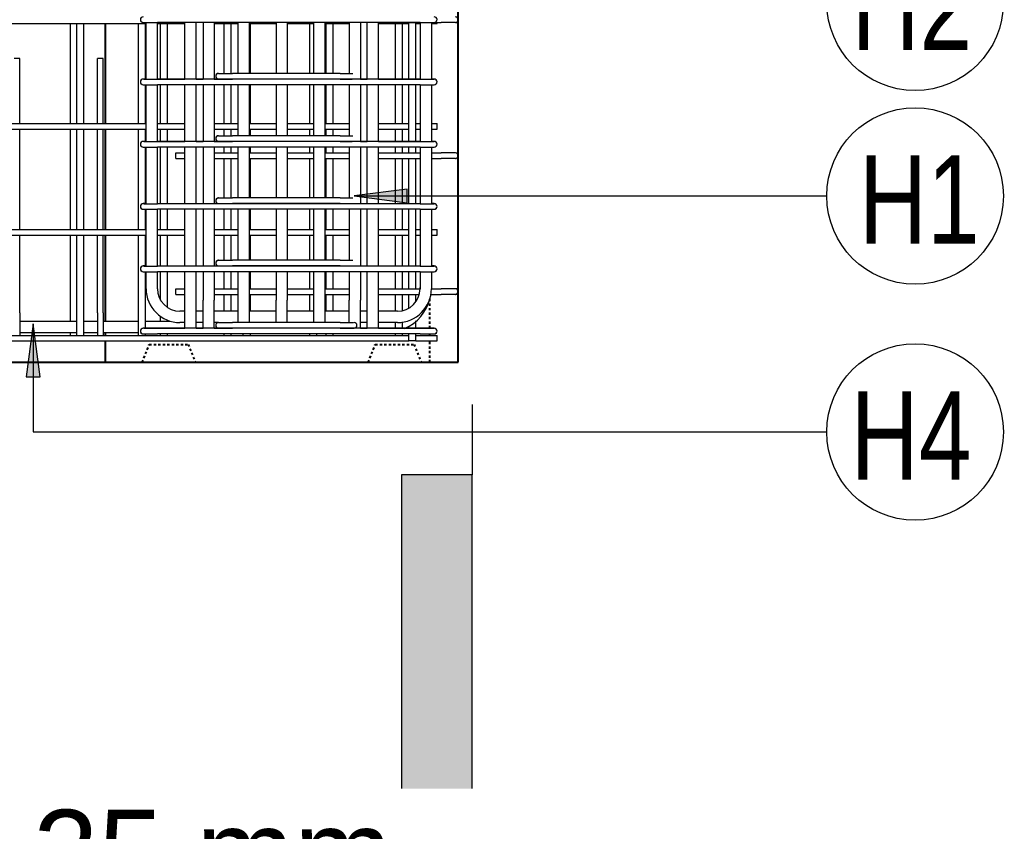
# Model space of a CAD drawing. Header units: millimetres. Extents: x -8986 to 3673, y -4076 to 6190.
# Drawn here: x -5610 to -4217, y -2060 to -910 of the extents above; entities that cross this region are included whole.
import ezdxf

# ---------------------------------------------------------------- set-up
doc = ezdxf.new("R2010")
doc.units = ezdxf.units.MM
doc.linetypes.add('Dash', pattern=[6.36, 3.18, -3.18])
for name, color, linetype, lineweight in [('A-WALL', 113, 'Continuous', 25), ('A-WALL-HDLN', 110, 'Dash', 25), ('G-ANNO-SYMB', 111, 'Continuous', 9), ('S-RBAR', 171, 'Continuous', 18), ('S-RBAR-IDEN', 171, 'Continuous', 9)]:
    doc.layers.add(name, color=color, linetype=linetype, lineweight=lineweight)
doc.styles.add('Arial_1', font='arial.ttf', dxfattribs={"height": 119.0625})
doc.styles.add('Nirmala UI Semilight', font='NirmalaS.ttf', dxfattribs={"width": 0.8, "height": 125})

# ---------------------------------------------------------------- blocks, each defined once
blk = doc.blocks.new('Detail View - M_Section Tail - Filled Horizontal-14034-Elevation Front 1')
at = {"layer": 'G-ANNO-SYMB'}
blk.add_hatch(color=256, dxfattribs=at).paths.add_polyline_path([(-6652.6, 3622.1), (-6652.6, 3722.1), (-7102.6, 3722.1), (-7102.6, 3622.1)])
for p, q in [((-7102.6, 3622.1), (-7102.6, 3722.1)), ((-7102.6, 3722.1), (-6652.6, 3722.1)), ((-6652.6, 3722.1), (-6652.6, 3622.1)), ((-6652.6, 3622.1), (-7102.6, 3622.1))]:
    blk.add_line(p, q, dxfattribs=at)
blk = doc.blocks.new('M_Rebar Tag_rfa MARK - ARROW-794226-Elevation Front 1')
at = {"layer": 'S-RBAR-IDEN'}
blk.add_circle((-4341.9, 4689.8), 125, dxfattribs=at)

msp = doc.modelspace()

# ---------------------------------------------------------------- hatches: boundary and pattern name
at = {"layer": 'S-RBAR-IDEN'}
for points in [[(-5136.3, -1159.6), (-5061.3, -1169.5), (-5061.3, -1149.7)], [(-5590.6, -1340.8), (-5600.5, -1415.8), (-5580.7, -1415.8)]]:
    msp.add_hatch(color=256, dxfattribs=at).paths.add_polyline_path(points)

# ---------------------------------------------------------------- linework, layer by layer
at = {"layer": 'A-WALL'}
for p, q in [((-4988.8, -1395), (-4988.8, 3660)), ((-5488.8, -915.1), (-5488.8, -1057.1)), ((-5488.8, -1065.1), (-5488.8, -1207)), ((-5488.8, -1215), (-5488.8, -1336.8)), ((-5488.8, -1352.8), (-5488.8, -1357)), ((-5488.8, -1365.1), (-5488.8, -1395)), ((-6463.8, -1395), (-4988.8, -1395))]:
    msp.add_line(p, q, dxfattribs=at)
at = {"layer": 'A-WALL-HDLN'}
for p, q in [((-5028.8, -1346.9), (-5028.8, -1304.5)), ((-5028.8, -1357), (-5028.8, -1355)), ((-5436.2, -1395), (-5426.2, -1370)), ((-5426.2, -1370), (-5371.2, -1370)), ((-5371.2, -1370), (-5361.2, -1395)), ((-5116.2, -1395), (-5106.2, -1370)), ((-5106.2, -1370), (-5051.2, -1370)), ((-5051.2, -1370), (-5041.2, -1395)), ((-5028.8, -1395), (-5028.8, -1365.1))]:
    msp.add_line(p, q, dxfattribs=at)
at = {"layer": 'G-ANNO-SYMB'}
msp.add_line((-4968.9, -1455.1), (-4968.9, -1554.8), dxfattribs=at)
at = {"layer": 'S-RBAR'}
for p, q in [((-6212, -915.1), (-5431, -915.1)), ((-5537.6, -1057.1), (-5537.6, -915.1)), ((-5528.8, -1057.1), (-5528.8, -915.1)), ((-5518.8, -1057.1), (-5518.8, -915.1)), ((-5441.7, -1057.1), (-5441.7, -915.1)), ((-5434.8, -913.8), (-5430.1, -913.8)), ((-5431.7, -993.9), (-5431.7, -915.1)), ((-5430.8, -994), (-5430.8, -913.8)), ((-5430.2, -913.8), (-5427.6, -913.8)), ((-5427.7, -913.8), (-5414.8, -913.8)), ((-5042.8, -913.8), (-5414.8, -913.8)), ((-5414.8, -994), (-5414.8, -913.8)), ((-5414.8, -915.1), (-5375.8, -915.1)), ((-5410.3, -993.9), (-5410.3, -915.1)), ((-5400.3, -993.9), (-5400.3, -915.1)), ((-5388.8, -914), (-5375.8, -914)), ((-5375.8, -994), (-5375.8, -913.8)), ((-5359.8, -994), (-5359.8, -913.8)), ((-5350.2, -913.8), (-5350.2, -994)), ((-5334.2, -913.8), (-5334.2, -994)), ((-5334.2, -914), (-5300.2, -914)), ((-5334.2, -915.1), (-5300.2, -915.1)), ((-5320.3, -985.9), (-5320.3, -915.1)), ((-5310.3, -985.9), (-5310.3, -915.1)), ((-5300.2, -985.9), (-5300.2, -913.8)), ((-5284.2, -985.9), (-5284.2, -913.8)), ((-5284.2, -914), (-5246.8, -914)), ((-5284.2, -915.1), (-5246.8, -915.1)), ((-5283.1, -985.9), (-5283.1, -915.1)), ((-5246.8, -913.8), (-5246.8, -985.9)), ((-5230.8, -913.8), (-5230.8, -985.9)), ((-5230.8, -914), (-5193.4, -914)), ((-5230.8, -915.1), (-5193.4, -915.1)), ((-5198.9, -985.9), (-5198.9, -915.1)), ((-5193.4, -985.9), (-5193.4, -913.8)), ((-5177.4, -985.9), (-5177.4, -913.8)), ((-5177.4, -914), (-5143.4, -914)), ((-5177.4, -915.1), (-5143.4, -915.1)), ((-5175.8, -985.9), (-5175.8, -915.1)), ((-5165.8, -985.9), (-5165.8, -915.1)), ((-5143.4, -913.8), (-5143.4, -985.9)), ((-5127.4, -913.8), (-5127.4, -994)), ((-5117.8, -994), (-5117.8, -913.8)), ((-5101.8, -994), (-5101.8, -913.8)), ((-5101.8, -914), (-5042.8, -914)), ((-5101.8, -915.1), (-5058.8, -915.1)), ((-5077.5, -993.9), (-5077.5, -915.1)), ((-5067.5, -993.9), (-5067.5, -915.1)), ((-5058.8, -915.1), (-5058.8, -914)), ((-5058.6, -993.9), (-5058.6, -914)), ((-5048.6, -993.9), (-5048.6, -914)), ((-5048.6, -915.1), (-5042.8, -915.1)), ((-5042.8, -913.8), (-5022.8, -913.8)), ((-5042.8, -913.8), (-5042.8, -994)), ((-5026.8, -913.8), (-5026.8, -994)), ((-5026.8, -914), (-5012.8, -914)), ((-5026.8, -915.1), (-5018.8, -915.1)), ((-5018.8, -915.1), (-5018.8, -914)), ((-4992.8, -914), (-5012.8, -914)), ((-5609.8, -965), (-5617.8, -965)), ((-5609.8, -1057.1), (-5609.8, -965)), ((-5491.6, -965), (-5499.6, -965)), ((-5499.6, -1057.1), (-5499.6, -965)), ((-5491.6, -1057.1), (-5491.6, -965)), ((-5328.2, -985.9), (-5308.2, -985.9)), ((-5156.2, -985.9), (-5308.2, -985.9)), ((-5156.2, -985.9), (-5142.1, -985.9)), ((-5142.1, -985.9), (-5138, -985.9)), ((-5431.2, -993.9), (-5434.8, -993.9)), ((-5434.8, -994), (-5434.7, -994)), ((-5434.8, -1002), (-5430.1, -1002)), ((-5434.1, -994), (-5428.9, -994)), ((-5431.7, -1057.1), (-5431.7, -1002)), ((-5430.8, -1082.3), (-5430.8, -1002)), ((-5430.2, -1002), (-5427.6, -1002)), ((-5428.9, -994), (-5414.8, -994)), ((-5427.7, -1002), (-5414.8, -1002)), ((-5414.8, -993.9), (-5375.8, -993.9)), ((-5042.8, -994), (-5414.8, -994)), ((-5042.8, -1002), (-5414.8, -1002)), ((-5414.8, -1082.3), (-5414.8, -1002)), ((-5410.3, -1057.1), (-5410.3, -1002)), ((-5400.3, -1057.1), (-5400.3, -1002)), ((-5375.8, -1082.3), (-5375.8, -1002)), ((-5359.8, -993.9), (-5350.2, -993.9)), ((-5359.8, -1082.3), (-5359.8, -1002)), ((-5350.2, -1002), (-5350.2, -1082.3)), ((-5334.2, -993.9), (-5328.2, -993.9)), ((-5334.2, -1002), (-5334.2, -1082.3)), ((-5328.2, -993.9), (-5308.2, -993.9)), ((-5320.3, -1057.1), (-5320.3, -1002)), ((-5310.3, -1057.1), (-5310.3, -1002)), ((-5156.2, -993.9), (-5308.2, -993.9)), ((-5300.2, -1074.2), (-5300.2, -1002)), ((-5284.2, -1074.2), (-5284.2, -1002)), ((-5283.1, -1057.1), (-5283.1, -1002)), ((-5246.8, -1002), (-5246.8, -1074.2)), ((-5230.8, -1002), (-5230.8, -1074.2)), ((-5198.9, -1057.1), (-5198.9, -1002)), ((-5193.4, -1074.2), (-5193.4, -1002)), ((-5177.4, -1074.2), (-5177.4, -1002)), ((-5175.8, -1057.1), (-5175.8, -1002)), ((-5165.8, -1057.1), (-5165.8, -1002)), ((-5156.2, -993.9), (-5143.3, -993.9)), ((-5143.4, -993.9), (-5140.8, -993.9)), ((-5143.4, -1002), (-5143.4, -1074.2)), ((-5140.9, -993.9), (-5138.9, -993.9)), ((-5127.4, -993.9), (-5117.8, -993.9)), ((-5127.4, -1002), (-5127.4, -1082.3)), ((-5117.8, -1082.3), (-5117.8, -1002)), ((-5101.8, -993.9), (-5042.8, -993.9)), ((-5101.8, -1082.3), (-5101.8, -1002)), ((-5077.5, -1057.1), (-5077.5, -1002)), ((-5067.5, -1057.1), (-5067.5, -1002)), ((-5058.6, -1082.2), (-5058.6, -1002)), ((-5048.6, -1082.2), (-5048.6, -1002)), ((-5042.8, -994), (-5022.8, -994)), ((-5042.8, -1002), (-5022.8, -1002)), ((-5042.8, -1002), (-5042.8, -1082.3)), ((-5026.8, -1002), (-5026.8, -1082.3)), ((-5022.8, -993.9), (-5026.5, -993.9)), ((-6212, -1057.1), (-5431, -1057.1)), ((-5414.8, -1057.1), (-5375.8, -1057.1)), ((-5334.2, -1057.1), (-5300.2, -1057.1)), ((-5284.2, -1057.1), (-5246.8, -1057.1)), ((-5230.8, -1057.1), (-5193.4, -1057.1)), ((-5177.4, -1057.1), (-5143.4, -1057.1)), ((-5101.8, -1057.1), (-5058.8, -1057.1)), ((-5058.8, -1065.1), (-5058.8, -1057.1)), ((-5048.6, -1057.1), (-5042.8, -1057.1)), ((-5026.8, -1057.1), (-5018.8, -1057.1)), ((-5018.8, -1065.1), (-5018.8, -1057.1)), ((-6212, -1065.1), (-5431, -1065.1)), ((-5609.8, -1207), (-5609.8, -1065.1)), ((-5537.6, -1207), (-5537.6, -1065.1)), ((-5528.8, -1207), (-5528.8, -1065.1)), ((-5518.8, -1207), (-5518.8, -1065.1)), ((-5499.6, -1207), (-5499.6, -1065.1)), ((-5491.6, -1207), (-5491.6, -1065.1)), ((-5441.7, -1207), (-5441.7, -1065.1)), ((-5431.7, -1082.2), (-5431.7, -1065.1)), ((-5414.8, -1065.1), (-5375.8, -1065.1)), ((-5410.3, -1082.2), (-5410.3, -1065.1)), ((-5400.3, -1082.2), (-5400.3, -1065.1)), ((-5334.2, -1065.1), (-5300.2, -1065.1)), ((-5320.3, -1074.2), (-5320.3, -1065.1)), ((-5310.3, -1074.2), (-5310.3, -1065.1)), ((-5284.2, -1065.1), (-5246.8, -1065.1)), ((-5283.1, -1074.2), (-5283.1, -1065.1)), ((-5230.8, -1065.1), (-5193.4, -1065.1)), ((-5198.9, -1074.2), (-5198.9, -1065.1)), ((-5177.4, -1065.1), (-5143.4, -1065.1)), ((-5175.8, -1074.2), (-5175.8, -1065.1)), ((-5165.8, -1074.2), (-5165.8, -1065.1)), ((-5101.8, -1065.1), (-5058.8, -1065.1)), ((-5077.5, -1082.2), (-5077.5, -1065.1)), ((-5067.5, -1082.2), (-5067.5, -1065.1)), ((-5048.6, -1065.1), (-5042.8, -1065.1)), ((-5026.8, -1065.1), (-5018.8, -1065.1)), ((-5431.2, -1082.2), (-5434.8, -1082.2)), ((-5434.8, -1082.3), (-5434.7, -1082.3)), ((-5434.1, -1082.3), (-5428.9, -1082.3)), ((-5428.9, -1082.3), (-5414.8, -1082.3)), ((-5414.8, -1082.2), (-5375.8, -1082.2)), ((-5042.8, -1082.3), (-5414.8, -1082.3)), ((-5359.8, -1082.2), (-5350.2, -1082.2)), ((-5334.2, -1082.2), (-5328.2, -1082.2)), ((-5328.2, -1074.2), (-5308.2, -1074.2)), ((-5328.2, -1082.2), (-5308.2, -1082.2)), ((-5156.2, -1074.2), (-5308.2, -1074.2)), ((-5156.2, -1082.2), (-5308.2, -1082.2)), ((-5156.2, -1074.2), (-5142.1, -1074.2)), ((-5156.2, -1082.2), (-5143.3, -1082.2)), ((-5143.4, -1082.2), (-5140.8, -1082.2)), ((-5142.1, -1074.2), (-5138, -1074.2)), ((-5140.9, -1082.2), (-5138.9, -1082.2)), ((-5127.4, -1082.2), (-5117.8, -1082.2)), ((-5101.8, -1082.2), (-5042.8, -1082.2)), ((-5042.8, -1082.3), (-5022.8, -1082.3)), ((-5022.8, -1082.2), (-5026.5, -1082.2)), ((-5434.8, -1090.3), (-5430.1, -1090.3)), ((-5431.7, -1170.4), (-5431.7, -1090.3)), ((-5430.8, -1170.5), (-5430.8, -1090.3)), ((-5430.2, -1090.3), (-5427.6, -1090.3)), ((-5427.7, -1090.3), (-5414.8, -1090.3)), ((-5042.8, -1090.3), (-5414.8, -1090.3)), ((-5414.8, -1170.5), (-5414.8, -1090.3)), ((-5410.3, -1170.4), (-5410.3, -1090.3)), ((-5400.3, -1170.4), (-5400.3, -1090.3)), ((-5388.8, -1098.5), (-5375.8, -1098.5)), ((-5388.8, -1106.5), (-5388.8, -1098.5)), ((-5375.8, -1170.5), (-5375.8, -1090.3)), ((-5359.8, -1170.5), (-5359.8, -1090.3)), ((-5350.2, -1090.3), (-5350.2, -1170.5)), ((-5334.2, -1090.3), (-5334.2, -1170.5)), ((-5334.2, -1098.5), (-5300.2, -1098.5)), ((-5320.3, -1098.5), (-5320.3, -1090.3)), ((-5310.3, -1098.5), (-5310.3, -1090.3)), ((-5300.2, -1162.4), (-5300.2, -1090.3)), ((-5284.2, -1162.4), (-5284.2, -1090.3)), ((-5284.2, -1098.5), (-5246.8, -1098.5)), ((-5283.1, -1098.5), (-5283.1, -1090.3)), ((-5246.8, -1090.3), (-5246.8, -1162.4)), ((-5230.8, -1090.3), (-5230.8, -1162.4)), ((-5230.8, -1098.5), (-5193.4, -1098.5)), ((-5198.9, -1098.5), (-5198.9, -1090.3)), ((-5193.4, -1162.4), (-5193.4, -1090.3)), ((-5177.4, -1162.4), (-5177.4, -1090.3)), ((-5177.4, -1098.5), (-5143.4, -1098.5)), ((-5175.8, -1098.5), (-5175.8, -1090.3)), ((-5165.8, -1098.5), (-5165.8, -1090.3)), ((-5143.4, -1090.3), (-5143.4, -1162.4)), ((-5127.4, -1090.3), (-5127.4, -1170.5)), ((-5117.8, -1170.5), (-5117.8, -1090.3)), ((-5101.8, -1170.5), (-5101.8, -1090.3)), ((-5101.8, -1098.5), (-5042.8, -1098.5)), ((-5077.5, -1098.5), (-5077.5, -1090.3)), ((-5067.5, -1098.5), (-5067.5, -1090.3)), ((-5058.6, -1098.5), (-5058.6, -1090.3)), ((-5048.6, -1098.5), (-5048.6, -1090.3)), ((-5042.8, -1090.3), (-5022.8, -1090.3)), ((-5042.8, -1090.3), (-5042.8, -1170.5)), ((-5026.8, -1090.3), (-5026.8, -1170.5)), ((-5026.8, -1098.5), (-5012.8, -1098.5)), ((-4992.8, -1098.5), (-5012.8, -1098.5)), ((-5388.8, -1106.5), (-5375.8, -1106.5)), ((-5334.2, -1106.5), (-5300.2, -1106.5)), ((-5320.3, -1162.4), (-5320.3, -1106.5)), ((-5310.3, -1162.4), (-5310.3, -1106.5)), ((-5284.2, -1106.5), (-5246.8, -1106.5)), ((-5283.1, -1162.4), (-5283.1, -1106.5)), ((-5230.8, -1106.5), (-5193.4, -1106.5)), ((-5198.9, -1162.4), (-5198.9, -1106.5)), ((-5177.4, -1106.5), (-5143.4, -1106.5)), ((-5175.8, -1162.4), (-5175.8, -1106.5)), ((-5165.8, -1162.4), (-5165.8, -1106.5)), ((-5101.8, -1106.5), (-5042.8, -1106.5)), ((-5077.5, -1170.4), (-5077.5, -1106.5)), ((-5067.5, -1170.4), (-5067.5, -1106.5)), ((-5058.6, -1170.4), (-5058.6, -1106.5)), ((-5048.6, -1170.4), (-5048.6, -1106.5)), ((-5026.8, -1106.5), (-5012.8, -1106.5)), ((-4992.8, -1106.5), (-5012.8, -1106.5)), ((-5328.2, -1162.4), (-5308.2, -1162.4)), ((-5156.2, -1162.4), (-5308.2, -1162.4)), ((-5156.2, -1162.4), (-5142.1, -1162.4)), ((-5142.1, -1162.4), (-5138, -1162.4)), ((-5431.2, -1170.4), (-5434.8, -1170.4)), ((-5434.8, -1170.5), (-5434.7, -1170.5)), ((-5434.8, -1178.5), (-5430.1, -1178.5)), ((-5434.1, -1170.5), (-5428.9, -1170.5)), ((-5431.7, -1207), (-5431.7, -1178.5)), ((-5430.8, -1258.8), (-5430.8, -1178.5)), ((-5430.2, -1178.5), (-5427.6, -1178.5)), ((-5428.9, -1170.5), (-5414.8, -1170.5)), ((-5427.7, -1178.5), (-5414.8, -1178.5)), ((-5414.8, -1170.4), (-5375.8, -1170.4)), ((-5042.8, -1170.5), (-5414.8, -1170.5)), ((-5042.8, -1178.5), (-5414.8, -1178.5)), ((-5414.8, -1258.8), (-5414.8, -1178.5)), ((-5410.3, -1207), (-5410.3, -1178.5)), ((-5400.3, -1207), (-5400.3, -1178.5)), ((-5375.8, -1258.8), (-5375.8, -1178.5)), ((-5359.8, -1170.4), (-5350.2, -1170.4)), ((-5359.8, -1258.8), (-5359.8, -1178.5)), ((-5350.2, -1178.5), (-5350.2, -1258.8)), ((-5334.2, -1170.4), (-5328.2, -1170.4)), ((-5334.2, -1178.5), (-5334.2, -1258.8)), ((-5328.2, -1170.4), (-5308.2, -1170.4)), ((-5320.3, -1207), (-5320.3, -1178.5)), ((-5310.3, -1207), (-5310.3, -1178.5)), ((-5156.2, -1170.4), (-5308.2, -1170.4)), ((-5300.2, -1250.7), (-5300.2, -1178.5)), ((-5284.2, -1250.7), (-5284.2, -1178.5)), ((-5283.1, -1207), (-5283.1, -1178.5)), ((-5246.8, -1178.5), (-5246.8, -1250.7)), ((-5230.8, -1178.5), (-5230.8, -1250.7)), ((-5198.9, -1207), (-5198.9, -1178.5)), ((-5193.4, -1250.7), (-5193.4, -1178.5)), ((-5177.4, -1250.7), (-5177.4, -1178.5)), ((-5175.8, -1207), (-5175.8, -1178.5)), ((-5165.8, -1207), (-5165.8, -1178.5)), ((-5156.2, -1170.4), (-5143.3, -1170.4)), ((-5143.4, -1170.4), (-5140.8, -1170.4)), ((-5143.4, -1178.5), (-5143.4, -1250.7)), ((-5140.9, -1170.4), (-5138.9, -1170.4)), ((-5127.4, -1170.4), (-5117.8, -1170.4)), ((-5127.4, -1178.5), (-5127.4, -1258.8)), ((-5117.8, -1258.8), (-5117.8, -1178.5)), ((-5101.8, -1170.4), (-5042.8, -1170.4)), ((-5101.8, -1258.8), (-5101.8, -1178.5)), ((-5077.5, -1207), (-5077.5, -1178.5)), ((-5067.5, -1207), (-5067.5, -1178.5)), ((-5058.6, -1258.7), (-5058.6, -1178.5)), ((-5048.6, -1258.7), (-5048.6, -1178.5)), ((-5042.8, -1170.5), (-5022.8, -1170.5)), ((-5042.8, -1178.5), (-5022.8, -1178.5)), ((-5042.8, -1178.5), (-5042.8, -1258.8)), ((-5026.8, -1178.5), (-5026.8, -1258.8)), ((-5022.8, -1170.4), (-5026.5, -1170.4)), ((-6212, -1207), (-5431, -1207)), ((-5414.8, -1207), (-5375.8, -1207)), ((-5334.2, -1207), (-5300.2, -1207)), ((-5284.2, -1207), (-5246.8, -1207)), ((-5230.8, -1207), (-5193.4, -1207)), ((-5177.4, -1207), (-5143.4, -1207)), ((-5101.8, -1207), (-5058.8, -1207)), ((-5058.8, -1215), (-5058.8, -1207)), ((-5048.6, -1207), (-5042.8, -1207)), ((-5026.8, -1207), (-5018.8, -1207)), ((-5018.8, -1215), (-5018.8, -1207)), ((-6212, -1215), (-5431, -1215)), ((-5609.8, -1325), (-5609.8, -1215)), ((-5537.6, -1336.8), (-5537.6, -1215)), ((-5528.8, -1357), (-5528.8, -1215)), ((-5518.8, -1357), (-5518.8, -1215)), ((-5499.6, -1325), (-5499.6, -1215)), ((-5491.6, -1325), (-5491.6, -1215)), ((-5441.7, -1357), (-5441.7, -1215)), ((-5431.7, -1258.7), (-5431.7, -1215)), ((-5414.8, -1215), (-5375.8, -1215)), ((-5410.3, -1258.7), (-5410.3, -1215)), ((-5400.3, -1258.7), (-5400.3, -1215)), ((-5334.2, -1215), (-5300.2, -1215)), ((-5320.3, -1250.7), (-5320.3, -1215)), ((-5310.3, -1250.7), (-5310.3, -1215)), ((-5284.2, -1215), (-5246.8, -1215)), ((-5283.1, -1250.7), (-5283.1, -1215)), ((-5230.8, -1215), (-5193.4, -1215)), ((-5198.9, -1250.7), (-5198.9, -1215)), ((-5177.4, -1215), (-5143.4, -1215)), ((-5175.8, -1250.7), (-5175.8, -1215)), ((-5165.8, -1250.7), (-5165.8, -1215)), ((-5101.8, -1215), (-5058.8, -1215)), ((-5077.5, -1258.7), (-5077.5, -1215)), ((-5067.5, -1258.7), (-5067.5, -1215)), ((-5048.6, -1215), (-5042.8, -1215)), ((-5026.8, -1215), (-5018.8, -1215)), ((-5328.2, -1250.7), (-5308.2, -1250.7)), ((-5156.2, -1250.7), (-5308.2, -1250.7)), ((-5156.2, -1250.7), (-5142.1, -1250.7)), ((-5142.1, -1250.7), (-5138, -1250.7)), ((-5431.2, -1258.7), (-5434.8, -1258.7)), ((-5434.8, -1258.8), (-5434.7, -1258.8)), ((-5434.8, -1266.8), (-5430.1, -1266.8)), ((-5434.1, -1258.8), (-5428.9, -1258.8)), ((-5431.7, -1346.9), (-5431.7, -1266.8)), ((-5430.8, -1290.9), (-5430.8, -1266.8)), ((-5430.2, -1266.8), (-5427.6, -1266.8)), ((-5428.9, -1258.8), (-5414.8, -1258.8)), ((-5427.7, -1266.8), (-5414.8, -1266.8)), ((-5414.8, -1258.7), (-5375.8, -1258.7)), ((-5042.8, -1258.8), (-5414.8, -1258.8)), ((-5042.8, -1266.8), (-5414.8, -1266.8)), ((-5414.8, -1290.9), (-5414.8, -1266.8)), ((-5410.3, -1307.2), (-5410.3, -1266.8)), ((-5400.3, -1317.5), (-5400.3, -1266.8)), ((-5375.8, -1347), (-5375.8, -1266.8)), ((-5359.8, -1258.7), (-5350.2, -1258.7)), ((-5359.8, -1347), (-5359.8, -1266.8)), ((-5350.2, -1266.8), (-5350.2, -1307)), ((-5334.2, -1258.7), (-5328.2, -1258.7)), ((-5334.2, -1266.8), (-5334.2, -1307)), ((-5328.2, -1258.7), (-5308.2, -1258.7)), ((-5320.3, -1291), (-5320.3, -1266.8)), ((-5310.3, -1291), (-5310.3, -1266.8)), ((-5156.2, -1258.7), (-5308.2, -1258.7)), ((-5300.2, -1338.9), (-5300.2, -1266.8)), ((-5284.2, -1338.9), (-5284.2, -1266.8)), ((-5283.1, -1291), (-5283.1, -1266.8)), ((-5246.8, -1266.8), (-5246.8, -1307)), ((-5230.8, -1266.8), (-5230.8, -1307)), ((-5198.9, -1291), (-5198.9, -1266.8)), ((-5193.4, -1338.9), (-5193.4, -1266.8)), ((-5177.4, -1338.9), (-5177.4, -1266.8)), ((-5175.8, -1291), (-5175.8, -1266.8)), ((-5165.8, -1291), (-5165.8, -1266.8)), ((-5156.2, -1258.7), (-5143.3, -1258.7)), ((-5143.4, -1258.7), (-5140.8, -1258.7)), ((-5143.4, -1266.8), (-5143.4, -1307)), ((-5140.9, -1258.7), (-5138.9, -1258.7)), ((-5127.4, -1258.7), (-5117.8, -1258.7)), ((-5127.4, -1266.8), (-5127.4, -1307)), ((-5117.8, -1347), (-5117.8, -1266.8)), ((-5101.8, -1258.7), (-5042.8, -1258.7)), ((-5101.8, -1347), (-5101.8, -1266.8)), ((-5077.5, -1291), (-5077.5, -1266.8)), ((-5067.5, -1291), (-5067.5, -1266.8)), ((-5058.6, -1291), (-5058.6, -1266.8)), ((-5048.6, -1291), (-5048.6, -1266.8)), ((-5042.8, -1258.8), (-5022.8, -1258.8)), ((-5042.8, -1266.8), (-5022.8, -1266.8)), ((-5042.8, -1266.8), (-5042.8, -1290.9)), ((-5026.8, -1266.8), (-5026.8, -1290.9)), ((-5022.8, -1258.7), (-5026.5, -1258.7)), ((-5388.8, -1291), (-5375.8, -1291)), ((-5388.8, -1299), (-5388.8, -1291)), ((-5334.2, -1291), (-5300.2, -1291)), ((-5284.2, -1291), (-5246.8, -1291)), ((-5230.8, -1291), (-5193.4, -1291)), ((-5177.4, -1291), (-5143.4, -1291)), ((-5101.8, -1291), (-5042.7, -1291)), ((-5026.8, -1291), (-5012.8, -1291)), ((-4992.8, -1291), (-5012.8, -1291)), ((-5388.8, -1299), (-5375.8, -1299)), ((-5350.2, -1347), (-5350.2, -1307)), ((-5334.2, -1299), (-5300.2, -1299)), ((-5334.2, -1347), (-5334.2, -1307)), ((-5320.3, -1322.9), (-5320.3, -1299)), ((-5310.3, -1322.9), (-5310.3, -1299)), ((-5284.2, -1299), (-5246.8, -1299)), ((-5283.1, -1322.9), (-5283.1, -1299)), ((-5246.8, -1339.5), (-5246.8, -1307)), ((-5230.8, -1299), (-5193.4, -1299)), ((-5230.8, -1339.5), (-5230.8, -1307)), ((-5198.9, -1322.9), (-5198.9, -1299)), ((-5177.4, -1299), (-5143.4, -1299)), ((-5175.8, -1322.9), (-5175.8, -1299)), ((-5165.8, -1322.9), (-5165.8, -1299)), ((-5143.4, -1339.5), (-5143.4, -1307)), ((-5127.4, -1347), (-5127.4, -1307)), ((-5101.8, -1299), (-5043.9, -1299)), ((-5077.5, -1322.9), (-5077.5, -1299)), ((-5067.5, -1322), (-5067.5, -1299)), ((-5058.6, -1318.5), (-5058.6, -1299)), ((-5048.6, -1308.9), (-5048.6, -1299)), ((-5027.9, -1299), (-5012.8, -1299)), ((-4992.8, -1299), (-5012.8, -1299)), ((-5375.8, -1322.9), (-5382.8, -1322.9)), ((-5350.2, -1322.9), (-5359.8, -1322.9)), ((-5300.2, -1322.9), (-5334.2, -1322.9)), ((-5246.8, -1322.9), (-5284.2, -1322.9)), ((-5193.4, -1322.9), (-5230.8, -1322.9)), ((-5143.4, -1322.9), (-5177.4, -1322.9)), ((-5117.8, -1322.9), (-5127.4, -1322.9)), ((-5074.8, -1322.9), (-5101.8, -1322.9)), ((-5609.8, -1325), (-5609.8, -1357.7)), ((-5609.8, -1336.8), (-5528.8, -1336.8)), ((-5518.8, -1336.8), (-5499.6, -1336.8)), ((-5499.6, -1325), (-5499.6, -1357.7)), ((-5491.6, -1325), (-5491.6, -1357.7)), ((-5491.6, -1336.8), (-5441.7, -1336.8)), ((-5431.7, -1336.8), (-5396.5, -1336.8)), ((-5410.3, -1336.8), (-5410.3, -1329.8)), ((-5400.3, -1336.8), (-5400.3, -1335.2)), ((-5048.6, -1346.9), (-5048.6, -1336.6)), ((-5414.8, -1346.9), (-5434.8, -1346.9)), ((-5434.8, -1347), (-5434.7, -1347)), ((-5434.1, -1347), (-5428.9, -1347)), ((-5428.9, -1347), (-5414.8, -1347)), ((-5414.8, -1346.9), (-5375.8, -1346.9)), ((-5042.8, -1347), (-5414.8, -1347)), ((-5375.8, -1338.9), (-5382.8, -1338.9)), ((-5350.2, -1338.9), (-5359.8, -1338.9)), ((-5359.8, -1346.9), (-5350.2, -1346.9)), ((-5328.2, -1338.9), (-5334.2, -1338.9)), ((-5334.2, -1346.9), (-5328.2, -1346.9)), ((-5328.2, -1338.9), (-5308.2, -1338.9)), ((-5328.2, -1346.9), (-5308.2, -1346.9)), ((-5156.2, -1338.9), (-5308.2, -1338.9)), ((-5156.2, -1346.9), (-5308.2, -1346.9)), ((-5156.2, -1338.9), (-5142.1, -1338.9)), ((-5156.2, -1346.9), (-5143.3, -1346.9)), ((-5143.4, -1346.9), (-5140.8, -1346.9)), ((-5142.1, -1338.9), (-5136.9, -1338.9)), ((-5140.9, -1346.9), (-5136.2, -1346.9)), ((-5136.2, -1338.9), (-5136.2, -1338.9)), ((-5117.8, -1338.9), (-5127.4, -1338.9)), ((-5127.4, -1346.9), (-5117.8, -1346.9)), ((-5074.8, -1338.9), (-5101.8, -1338.9)), ((-5101.8, -1346.9), (-5042.8, -1346.9)), ((-5077.5, -1346.9), (-5077.5, -1338.9)), ((-5067.5, -1346.9), (-5067.5, -1338)), ((-5058.6, -1346.9), (-5058.6, -1344.3)), ((-5022.8, -1346.9), (-5042.8, -1346.9)), ((-5042.8, -1347), (-5022.8, -1347)), ((-6433.8, -1357), (-5058.8, -1357)), ((-6433.8, -1365), (-5058.8, -1365)), ((-5609.8, -1352.8), (-5528.8, -1352.8)), ((-5537.6, -1357), (-5537.6, -1352.8)), ((-5518.8, -1352.8), (-5499.6, -1352.8)), ((-5491.6, -1352.8), (-5441.7, -1352.8)), ((-5434.8, -1355), (-5430.1, -1355)), ((-5431.7, -1357), (-5431.7, -1355)), ((-5430.2, -1355), (-5427.6, -1355)), ((-5427.7, -1355), (-5414.8, -1355)), ((-5042.8, -1355), (-5414.8, -1355)), ((-5410.3, -1357), (-5410.3, -1355)), ((-5400.3, -1357), (-5400.3, -1355)), ((-5320.3, -1357), (-5320.3, -1355)), ((-5310.3, -1357), (-5310.3, -1355)), ((-5293.1, -1357), (-5293.1, -1355)), ((-5283.1, -1357), (-5283.1, -1355)), ((-5198.9, -1357), (-5198.9, -1355)), ((-5188.9, -1357), (-5188.9, -1355)), ((-5175.8, -1357), (-5175.8, -1355)), ((-5165.8, -1357), (-5165.8, -1355)), ((-5077.5, -1357), (-5077.5, -1355)), ((-5067.5, -1357), (-5067.5, -1355)), ((-5058.8, -1365), (-5058.8, -1357)), ((-5058.6, -1365), (-5058.6, -1355)), ((-5048.6, -1365), (-5058.6, -1365)), ((-5048.6, -1365), (-5048.6, -1355)), ((-5048.6, -1357), (-5018.8, -1357)), ((-5048.6, -1365), (-5018.8, -1365)), ((-5042.8, -1355), (-5022.8, -1355)), ((-5018.8, -1365), (-5018.8, -1357))]:
    msp.add_line(p, q, dxfattribs=at)
for centre, radius, start, end in [((-5434.8, -909.8), 4, 90, 270), ((-5434.8, -909.8), 4, 90, 270), ((-5434.8, -909.7), 4, 195, 237.7563), ((-5022.8, -909.8), 4, 270, 90), ((-5022.8, -909.7), 4, 302.2437, 344.4611), ((-4992.8, -910), 4, 270, 90), ((-4992.8, -910), 4, 270, 285), ((-4992.8, -910), 4, 300, 345), ((-5328.2, -989.9), 4, 90, 270), ((-5328.2, -989.9), 4, 120, 165), ((-5328.2, -989.9), 4, 90, 105), ((-5434.8, -998), 4, 90, 270), ((-5434.8, -998), 4, 90, 270), ((-5434.8, -997.9), 4, 90, 165), ((-5434.8, -997.9), 4, 195, 237.7563), ((-5328.2, -989.9), 4, 195, 240), ((-5022.8, -997.9), 4, 15.5389, 90), ((-5022.8, -998), 4, 270, 90), ((-5022.8, -998), 4, 300, 344.4611), ((-5022.8, -998), 4, 15.5389, 57.7563), ((-5022.8, -997.9), 4, 302.2437, 344.4611), ((-5434.8, -1086.3), 4, 90, 270), ((-5434.8, -1086.3), 4, 90, 270), ((-5434.8, -1086.2), 4, 90, 165), ((-5328.2, -1078.2), 4, 90, 270), ((-5328.2, -1078.2), 4, 120, 165), ((-5328.2, -1078.2), 4, 195, 240), ((-5328.2, -1078.2), 4, 90, 105), ((-5022.8, -1086.2), 4, 15.5389, 90), ((-5022.8, -1086.3), 4, 270, 90), ((-5022.8, -1086.3), 4, 15.5389, 57.7563), ((-5434.8, -1086.2), 4, 195, 237.7563), ((-5022.8, -1086.3), 4, 300, 344.4611), ((-5022.8, -1086.2), 4, 302.2437, 344.4611), ((-4992.8, -1102.5), 4, 270, 90), ((-4992.8, -1102.5), 4, 15, 60), ((-4992.8, -1102.5), 4, 270, 285), ((-4992.8, -1102.5), 4, 300, 345), ((-5328.2, -1166.4), 4, 90, 270), ((-5328.2, -1166.4), 4, 120, 165), ((-5328.2, -1166.4), 4, 195, 240), ((-5328.2, -1166.4), 4, 90, 105), ((-5434.8, -1174.5), 4, 90, 270), ((-5434.8, -1174.5), 4, 90, 270), ((-5434.8, -1174.4), 4, 90, 165), ((-5434.8, -1174.4), 4, 195, 237.7563), ((-5022.8, -1174.4), 4, 15.5389, 90), ((-5022.8, -1174.5), 4, 270, 90), ((-5022.8, -1174.5), 4, 300, 344.4611), ((-5022.8, -1174.5), 4, 15.5389, 57.7563), ((-5022.8, -1174.4), 4, 302.2437, 344.4611), ((-5328.2, -1254.7), 4, 90, 270), ((-5328.2, -1254.7), 4, 120, 165), ((-5328.2, -1254.7), 4, 90, 105), ((-5434.8, -1262.8), 4, 90, 270), ((-5434.8, -1262.8), 4, 90, 270), ((-5434.8, -1262.7), 4, 90, 165), ((-5434.8, -1262.7), 4, 195, 237.7563), ((-5328.2, -1254.7), 4, 195, 240), ((-5022.8, -1262.7), 4, 15.5389, 90), ((-5022.8, -1262.8), 4, 270, 90), ((-5022.8, -1262.8), 4, 300, 344.4611), ((-5022.8, -1262.8), 4, 15.5389, 57.7563), ((-5022.8, -1262.7), 4, 302.2437, 344.4611), ((-5382.8, -1290.9), 48, 180, 270), ((-5382.8, -1290.9), 32, 180, 270), ((-5074.8, -1290.9), 32, 270, 360), ((-5074.8, -1290.9), 48, 270, 0), ((-5090.3, -1289.3), 47.5, 357.8869, 0), ((-4992.8, -1295), 4, 270, 90), ((-4992.8, -1295), 4, 15, 60), ((-5090.3, -1289.3), 63.5, 293.6799, 346.4332), ((-5090.3, -1289.3), 47.5, 346.9159, 348.126), ((-4992.8, -1295), 4, 270, 285), ((-4992.8, -1295), 4, 300, 345), ((-5434.8, -1351), 4, 90, 270), ((-5434.8, -1351), 4, 90, 270), ((-5434.8, -1350.9), 4, 90, 165), ((-5328.2, -1342.9), 4, 90, 270), ((-5136.2, -1342.9), 4, 270, 90), ((-5136.2, -1342.9), 4, 270, 90), ((-5022.8, -1350.9), 4, 15.5389, 90), ((-5022.8, -1351), 4, 270, 90), ((-5022.8, -1351), 4, 15.5389, 57.7563), ((-5434.8, -1350.9), 4, 195, 237.7563), ((-5022.8, -1351), 4, 300, 344.4611), ((-5022.8, -1350.9), 4, 302.2437, 344.4611)]:
    msp.add_arc(centre, radius, start, end, dxfattribs=at)
at = {"layer": 'S-RBAR-IDEN'}
for p, q in [((-5061.3, -1149.7), (-5136.3, -1159.6)), ((-5061.3, -1169.5), (-5061.3, -1149.7)), ((-5136.3, -1159.6), (-5061.3, -1169.5)), ((-5136.3, -1159.6), (-4466.9, -1159.6)), ((-5590.6, -1340.8), (-5600.5, -1415.8)), ((-5580.7, -1415.8), (-5590.6, -1340.8)), ((-5590.6, -1340.8), (-5590.6, -1493.9)), ((-5600.5, -1415.8), (-5580.7, -1415.8)), ((-5590.6, -1493.9), (-4466.9, -1493.9))]:
    msp.add_line(p, q, dxfattribs=at)

# ---------------------------------------------------------------- block references
at = {"layer": 'G-ANNO-SYMB', "extrusion": (0, 0, -1), "rotation": 90.00000000000077}
msp.add_blockref('Detail View - M_Section Tail - Filled Horizontal-14034-Elevation Front 1', (8691, 5097.8), dxfattribs=at)
at = {"layer": 'S-RBAR-IDEN'}
for p in [(0, -5575), (0, -5849.4), (0, -6183.7)]:
    msp.add_blockref('M_Rebar Tag_rfa MARK - ARROW-794226-Elevation Front 1', p, dxfattribs=at)

# ---------------------------------------------------------------- texts
at = {"layer": 'S-RBAR-IDEN', "char_height": 125, "attachment_point": 1, "style": 'Nirmala UI Semilight'}
for s, insert, width in [('H2', (-4431.9, -827.6), 208.439), ('H1', (-4421.3, -1102), 182.785), ('H4', (-4433.1, -1436.3), 211.645)]:
    msp.add_mtext(s, dxfattribs=dict(at, insert=insert, width=width))

# ---------------------------------------------------------------- next in the draw order: texts
at = {"layer": 'S-RBAR-IDEN', "insert": (-6563.9, -2029), "char_height": 119.062, "width": 1815.822, "attachment_point": 1, "style": 'Arial_1', "bg_fill": 3, "box_fill_scale": 1.25, "bg_fill_color": 256, "bg_fill_true_color": 13158600, "bg_fill_transparency": 0}
msp.add_mtext('T8 U Bar @125 mm', dxfattribs=at)

doc.saveas('drawing.dxf')
